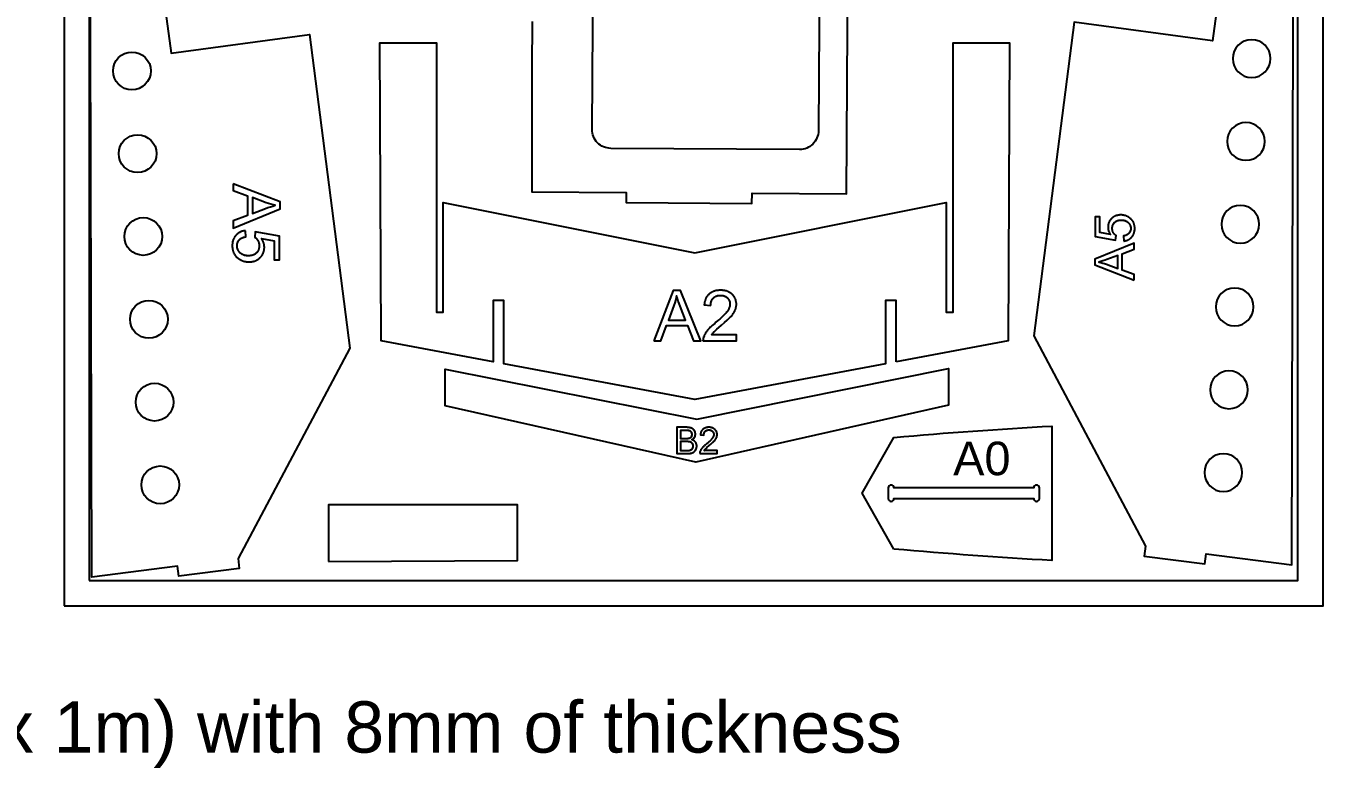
# Model space of a CAD drawing. Extents: x 0 to 2061, y -129 to 1258.
# Drawn here: x 1030 to 2061, y -129 to 461 of the extents above; entities that cross this region are included whole.
import ezdxf

# ---------------------------------------------------------------- set-up
doc = ezdxf.new("R2010")
doc.units = 0
for name, color, linetype in [('DH_200_CODES_PART_NUMBERS_', 1, 'CONTINUOUS'), ('DH_200_CUT_PVC_8MM', 7, 'CONTINUOUS'), ('PVC_SHEET__8MM', 6, 'CONTINUOUS'), ('TEXT', 5, 'CONTINUOUS')]:
    doc.layers.add(name, color=color, linetype=linetype)
doc.styles.add('DEFAULT', font='arial.ttf')
doc.styles.add('METERS_ARCHITECTURAL', font='arial.ttf')

msp = doc.modelspace()

# ---------------------------------------------------------------- linework, layer by layer
at = {"layer": 'DH_200_CODES_PART_NUMBERS_'}
for points in [[(1194.8, 335.2), (1194.8, 329.9), (1206.2, 325.8), (1206.2, 310.1), (1194.8, 305.8), (1194.8, 300.1), (1232.3, 315.4), (1232.3, 320.8)], [(1902.3, 289.8), (1902.6, 289.8), (1902.8, 289.9), (1903, 289.9), (1903.3, 289.9), (1903.5, 290), (1903.7, 290), (1904, 290.1), (1904.2, 290.1), (1904.4, 290.2), (1904.6, 290.3), (1904.8, 290.3), (1905.1, 290.4), (1905.3, 290.5), (1905.5, 290.6), (1905.7, 290.7), (1905.9, 290.8), (1906.1, 290.9), (1906.3, 291), (1906.4, 291.1), (1906.6, 291.2), (1906.8, 291.3), (1907, 291.4), (1907.2, 291.6), (1907.4, 291.7), (1907.5, 291.8), (1907.7, 292), (1907.9, 292.1), (1908, 292.2), (1908.2, 292.4), (1908.3, 292.6), (1908.5, 292.7), (1908.6, 292.9), (1908.8, 293.1), (1908.9, 293.2), (1909.1, 293.4), (1909.2, 293.6), (1909.3, 293.8), (1909.5, 293.9), (1909.6, 294.1), (1909.7, 294.3), (1909.8, 294.5), (1909.9, 294.7), (1910, 294.9), (1910.1, 295.1), (1910.2, 295.3), (1910.3, 295.5), (1910.4, 295.8), (1910.4, 296), (1910.5, 296.2), (1910.6, 296.4), (1910.6, 296.6), (1910.7, 296.9), (1910.7, 297.1), (1910.8, 297.3), (1910.8, 297.6), (1910.9, 297.8), (1910.9, 298), (1910.9, 298.3), (1911, 298.5), (1911, 298.8), (1911, 299.1), (1911, 299.3), (1911, 299.6), (1911, 299.8), (1911, 300.2), (1911, 300.5), (1911, 300.8), (1911, 301.1), (1910.9, 301.4), (1910.9, 301.7), (1910.8, 302), (1910.8, 302.3), (1910.7, 302.6), (1910.7, 302.9), (1910.6, 303.1), (1910.5, 303.4), (1910.4, 303.7), (1910.3, 304), (1910.2, 304.2), (1910.1, 304.5), (1910, 304.7), (1909.8, 305), (1909.7, 305.2), (1909.5, 305.5), (1909.4, 305.7), (1909.2, 305.9), (1909.1, 306.2), (1908.9, 306.4), (1908.7, 306.6), (1908.5, 306.8), (1908.3, 307), (1908.1, 307.3), (1907.9, 307.5), (1907.7, 307.7), (1907.5, 307.8), (1907.2, 308), (1907, 308.2), (1906.8, 308.3), (1906.6, 308.5), (1906.4, 308.6), (1906.2, 308.7), (1906, 308.9), (1905.8, 309), (1905.6, 309.1), (1905.4, 309.2), (1905.2, 309.3), (1905, 309.4), (1904.8, 309.5), (1904.5, 309.6), (1904.3, 309.7), (1904.1, 309.8), (1903.9, 309.9), (1903.6, 310), (1903.4, 310), (1903.2, 310.1), (1902.9, 310.2), (1902.7, 310.2), (1902.4, 310.3), (1902.2, 310.3), (1902, 310.4), (1901.7, 310.4), (1901.5, 310.4), (1901.2, 310.4), (1901, 310.5), (1900.7, 310.5), (1900.4, 310.5), (1900.2, 310.5), (1899.9, 310.5), (1899.6, 310.5), (1899.4, 310.5), (1899.1, 310.5), (1898.8, 310.5), (1898.6, 310.4), (1898.3, 310.4), (1898, 310.4), (1897.8, 310.3), (1897.5, 310.3), (1897.3, 310.2), (1897, 310.2), (1896.8, 310.1), (1896.6, 310), (1896.3, 310), (1896.1, 309.9), (1895.9, 309.8), (1895.6, 309.7), (1895.4, 309.6), (1895.2, 309.5), (1895, 309.4), (1894.8, 309.3), (1894.6, 309.2), (1894.3, 309.1), (1894.1, 308.9), (1893.9, 308.8), (1893.7, 308.6), (1893.6, 308.5), (1893.4, 308.4), (1893.2, 308.2), (1893, 308), (1892.8, 307.9), (1892.6, 307.7), (1892.5, 307.5), (1892.3, 307.3), (1892.1, 307.2), (1892, 307), (1891.8, 306.8), (1891.7, 306.6), (1891.5, 306.4), (1891.4, 306.2), (1891.3, 306), (1891.1, 305.8), (1891, 305.6), (1890.9, 305.4), (1890.8, 305.2), (1890.7, 305), (1890.6, 304.8), (1890.5, 304.6), (1890.4, 304.3), (1890.3, 304.1), (1890.3, 303.9), (1890.2, 303.7), (1890.1, 303.5), (1890.1, 303.2), (1890, 303), (1890, 302.8), (1889.9, 302.5), (1889.9, 302.3), (1889.9, 302), (1889.8, 301.8), (1889.8, 301.6), (1889.8, 301.3), (1889.8, 301), (1889.8, 300.8), (1889.8, 300.6), (1889.8, 300.4), (1889.8, 300.2), (1889.8, 300), (1889.8, 299.8), (1889.9, 299.6), (1889.9, 299.5), (1889.9, 299.3), (1889.9, 299.1), (1890, 298.9), (1890, 298.7), (1890.1, 298.5), (1890.1, 298.3), (1890.2, 298.1), (1890.2, 298), (1890.3, 297.8), (1890.3, 297.6), (1890.4, 297.4), (1890.5, 297.2), (1890.6, 297), (1890.6, 296.9), (1890.7, 296.7), (1890.8, 296.5), (1890.9, 296.3), (1891, 296.1), (1891.1, 296), (1891.3, 295.6), (1891.5, 295.2), (1891.8, 294.9), (1883.4, 296.6), (1883.4, 309), (1879.7, 309), (1879.7, 293.5), (1895.7, 290.5), (1896.2, 294.1), (1896, 294.2), (1895.9, 294.3), (1895.7, 294.4), (1895.6, 294.6), (1895.4, 294.7), (1895.3, 294.8), (1895.1, 295), (1895, 295.1), (1894.9, 295.2), (1894.7, 295.4), (1894.6, 295.6), (1894.5, 295.7), (1894.4, 295.9), (1894.2, 296.1), (1894.1, 296.2), (1894, 296.4), (1893.9, 296.6), (1893.8, 296.8), (1893.7, 297), (1893.7, 297.2), (1893.6, 297.4), (1893.5, 297.6), (1893.4, 297.8), (1893.4, 298), (1893.3, 298.2), (1893.3, 298.4), (1893.3, 298.7), (1893.2, 298.9), (1893.2, 299.1), (1893.2, 299.3), (1893.2, 299.5), (1893.2, 299.8), (1893.2, 300), (1893.2, 300.1), (1893.2, 300.3), (1893.2, 300.5), (1893.2, 300.7), (1893.2, 300.9), (1893.3, 301), (1893.3, 301.2), (1893.3, 301.4), (1893.4, 301.5), (1893.4, 301.7), (1893.4, 301.8), (1893.5, 302), (1893.5, 302.2), (1893.6, 302.3), (1893.7, 302.5), (1893.7, 302.6), (1893.8, 302.8), (1893.8, 302.9), (1893.9, 303.1), (1894, 303.2), (1894.1, 303.3), (1894.2, 303.5), (1894.2, 303.6), (1894.3, 303.7), (1894.4, 303.9), (1894.5, 304), (1894.6, 304.1), (1894.7, 304.2), (1894.8, 304.4), (1895, 304.5), (1895.1, 304.6), (1895.2, 304.7), (1895.3, 304.8), (1895.4, 304.9), (1895.6, 305), (1895.7, 305.1), (1895.8, 305.2), (1896, 305.3), (1896.1, 305.4), (1896.3, 305.5), (1896.4, 305.6), (1896.5, 305.6), (1896.7, 305.7), (1896.8, 305.8), (1897, 305.9), (1897.2, 305.9), (1897.3, 306), (1897.5, 306), (1897.6, 306.1), (1897.8, 306.1), (1898, 306.2), (1898.2, 306.2), (1898.3, 306.3), (1898.5, 306.3), (1898.7, 306.3), (1898.9, 306.4), (1899.1, 306.4), (1899.3, 306.4), (1899.5, 306.4), (1899.6, 306.4), (1899.8, 306.4), (1900, 306.4), (1900.3, 306.4), (1900.5, 306.4), (1900.7, 306.4), (1900.9, 306.4), (1901.1, 306.4), (1901.3, 306.4), (1901.5, 306.4), (1901.7, 306.3), (1901.9, 306.3), (1902.1, 306.3), (1902.3, 306.3), (1902.5, 306.2), (1902.6, 306.2), (1902.8, 306.1), (1903, 306.1), (1903.2, 306), (1903.4, 306), (1903.5, 305.9), (1903.7, 305.8), (1903.9, 305.8), (1904, 305.7), (1904.2, 305.6), (1904.3, 305.5), (1904.5, 305.4), (1904.7, 305.4), (1904.8, 305.3), (1905, 305.2), (1905.1, 305.1), (1905.2, 305), (1905.4, 304.9), (1905.5, 304.8), (1905.7, 304.6), (1905.8, 304.5), (1905.9, 304.4), (1906, 304.3), (1906.2, 304.2), (1906.3, 304), (1906.4, 303.9), (1906.5, 303.8), (1906.6, 303.6), (1906.7, 303.5), (1906.8, 303.4), (1906.9, 303.2), (1907, 303.1), (1907.1, 303), (1907.1, 302.8), (1907.2, 302.7), (1907.3, 302.5), (1907.4, 302.4), (1907.4, 302.2), (1907.5, 302.1), (1907.5, 301.9), (1907.6, 301.8), (1907.6, 301.6), (1907.7, 301.5), (1907.7, 301.3), (1907.7, 301.2), (1907.8, 301), (1907.8, 300.8), (1907.8, 300.7), (1907.8, 300.5), (1907.9, 300.3), (1907.9, 300.2), (1907.9, 300), (1907.9, 299.8), (1907.9, 299.7), (1907.9, 299.6), (1907.9, 299.4), (1907.9, 299.3), (1907.8, 299.1), (1907.8, 299), (1907.8, 298.9), (1907.8, 298.7), (1907.8, 298.6), (1907.7, 298.5), (1907.7, 298.3), (1907.7, 298.2), (1907.6, 298.1), (1907.6, 298), (1907.5, 297.8), (1907.5, 297.7), (1907.5, 297.6), (1907.4, 297.5), (1907.4, 297.3), (1907.3, 297.2), (1907.2, 297.1), (1907.2, 297), (1907.1, 296.9), (1907, 296.8), (1907, 296.7), (1906.9, 296.5), (1906.8, 296.4), (1906.7, 296.3), (1906.7, 296.2), (1906.6, 296.1), (1906.5, 296), (1906.4, 295.9), (1906.3, 295.8), (1906.2, 295.7), (1906.1, 295.6), (1906, 295.5), (1905.9, 295.4), (1905.8, 295.3), (1905.7, 295.3), (1905.6, 295.2), (1905.4, 295.1), (1905.3, 295), (1905.2, 294.9), (1905.1, 294.9), (1905, 294.8), (1904.8, 294.7), (1904.7, 294.6), (1904.5, 294.6), (1904.4, 294.5), (1904.3, 294.4), (1904.1, 294.4), (1904, 294.3), (1903.8, 294.3), (1903.7, 294.2), (1903.5, 294.2), (1903.4, 294.1), (1903.2, 294.1), (1903, 294), (1902.7, 294), (1902.3, 293.9), (1902, 293.8)], [(1204.6, 298), (1204.4, 298), (1204.1, 297.9), (1203.8, 297.9), (1203.5, 297.9), (1203.2, 297.8), (1202.9, 297.7), (1202.7, 297.7), (1202.4, 297.6), (1202.1, 297.5), (1201.9, 297.5), (1201.6, 297.4), (1201.4, 297.3), (1201.1, 297.2), (1200.9, 297.1), (1200.6, 297), (1200.4, 296.9), (1200.2, 296.7), (1199.9, 296.6), (1199.7, 296.5), (1199.5, 296.4), (1199.2, 296.2), (1199, 296.1), (1198.8, 295.9), (1198.6, 295.8), (1198.4, 295.6), (1198.2, 295.4), (1198, 295.3), (1197.8, 295.1), (1197.6, 294.9), (1197.4, 294.7), (1197.2, 294.5), (1197.1, 294.3), (1196.9, 294.1), (1196.7, 293.9), (1196.5, 293.7), (1196.4, 293.5), (1196.2, 293.3), (1196.1, 293), (1195.9, 292.8), (1195.8, 292.6), (1195.7, 292.4), (1195.6, 292.1), (1195.4, 291.9), (1195.3, 291.6), (1195.2, 291.4), (1195.1, 291.1), (1195, 290.9), (1194.9, 290.6), (1194.8, 290.4), (1194.7, 290.1), (1194.7, 289.8), (1194.6, 289.5), (1194.5, 289.3), (1194.5, 289), (1194.4, 288.7), (1194.4, 288.4), (1194.3, 288.1), (1194.3, 287.8), (1194.3, 287.5), (1194.2, 287.2), (1194.2, 286.9), (1194.2, 286.6), (1194.2, 286.3), (1194.2, 286), (1194.2, 285.6), (1194.2, 285.2), (1194.2, 284.8), (1194.3, 284.5), (1194.3, 284.1), (1194.4, 283.7), (1194.4, 283.4), (1194.5, 283), (1194.6, 282.7), (1194.6, 282.3), (1194.7, 282), (1194.8, 281.7), (1195, 281.3), (1195.1, 281), (1195.2, 280.7), (1195.3, 280.4), (1195.5, 280.1), (1195.6, 279.8), (1195.8, 279.5), (1196, 279.2), (1196.2, 278.9), (1196.3, 278.7), (1196.5, 278.4), (1196.8, 278.1), (1197, 277.8), (1197.2, 277.6), (1197.4, 277.3), (1197.7, 277.1), (1197.9, 276.8), (1198.2, 276.6), (1198.5, 276.4), (1198.7, 276.1), (1199, 276), (1199.2, 275.8), (1199.5, 275.6), (1199.7, 275.4), (1199.9, 275.3), (1200.2, 275.1), (1200.4, 275), (1200.7, 274.8), (1200.9, 274.7), (1201.2, 274.6), (1201.5, 274.5), (1201.7, 274.3), (1202, 274.2), (1202.3, 274.1), (1202.5, 274), (1202.8, 273.9), (1203.1, 273.8), (1203.4, 273.7), (1203.6, 273.7), (1203.9, 273.6), (1204.2, 273.5), (1204.5, 273.5), (1204.8, 273.4), (1205.1, 273.4), (1205.4, 273.3), (1205.7, 273.3), (1206, 273.3), (1206.3, 273.2), (1206.6, 273.2), (1206.9, 273.2), (1207.2, 273.2), (1207.5, 273.2), (1207.9, 273.2), (1208.2, 273.2), (1208.5, 273.2), (1208.8, 273.2), (1209.2, 273.3), (1209.5, 273.3), (1209.8, 273.3), (1210.1, 273.4), (1210.4, 273.4), (1210.7, 273.5), (1211, 273.6), (1211.3, 273.7), (1211.6, 273.7), (1211.8, 273.8), (1212.1, 273.9), (1212.4, 274), (1212.7, 274.1), (1212.9, 274.2), (1213.2, 274.4), (1213.4, 274.5), (1213.7, 274.6), (1214, 274.8), (1214.2, 274.9), (1214.5, 275.1), (1214.7, 275.2), (1214.9, 275.4), (1215.2, 275.6), (1215.4, 275.8), (1215.6, 275.9), (1215.8, 276.1), (1216.1, 276.3), (1216.3, 276.6), (1216.5, 276.8), (1216.7, 277), (1216.9, 277.2), (1217.1, 277.4), (1217.2, 277.6), (1217.4, 277.9), (1217.6, 278.1), (1217.8, 278.3), (1217.9, 278.6), (1218.1, 278.8), (1218.2, 279.1), (1218.3, 279.3), (1218.5, 279.5), (1218.6, 279.8), (1218.7, 280), (1218.8, 280.3), (1218.9, 280.6), (1219, 280.8), (1219.1, 281.1), (1219.2, 281.4), (1219.3, 281.6), (1219.3, 281.9), (1219.4, 282.2), (1219.5, 282.5), (1219.5, 282.8), (1219.5, 283), (1219.6, 283.3), (1219.6, 283.6), (1219.6, 283.9), (1219.7, 284.2), (1219.7, 284.5), (1219.7, 284.8), (1219.7, 285.1), (1219.7, 285.3), (1219.6, 285.5), (1219.6, 285.7), (1219.6, 286), (1219.6, 286.2), (1219.6, 286.4), (1219.5, 286.7), (1219.5, 286.9), (1219.4, 287.1), (1219.4, 287.3), (1219.3, 287.6), (1219.3, 287.8), (1219.2, 288), (1219.2, 288.2), (1219.1, 288.4), (1219, 288.7), (1218.9, 288.9), (1218.8, 289.1), (1218.8, 289.3), (1218.7, 289.5), (1218.6, 289.8), (1218.5, 290), (1218.3, 290.2), (1218.2, 290.4), (1218.1, 290.6), (1217.9, 291.1), (1217.6, 291.5), (1217.3, 291.9), (1227.4, 289.9), (1227.4, 274.9), (1231.8, 274.9), (1231.8, 293.6), (1212.5, 297.2), (1212, 292.9), (1212.2, 292.7), (1212.4, 292.6), (1212.6, 292.5), (1212.7, 292.3), (1212.9, 292.2), (1213.1, 292), (1213.3, 291.8), (1213.4, 291.7), (1213.6, 291.5), (1213.8, 291.3), (1213.9, 291.1), (1214.1, 290.9), (1214.2, 290.7), (1214.3, 290.5), (1214.5, 290.3), (1214.6, 290.1), (1214.7, 289.8), (1214.8, 289.6), (1214.9, 289.4), (1215, 289.1), (1215.1, 288.9), (1215.2, 288.7), (1215.3, 288.4), (1215.4, 288.2), (1215.4, 287.9), (1215.5, 287.7), (1215.5, 287.4), (1215.5, 287.1), (1215.6, 286.9), (1215.6, 286.6), (1215.6, 286.3), (1215.6, 286.1), (1215.6, 285.8), (1215.6, 285.6), (1215.6, 285.4), (1215.6, 285.2), (1215.6, 285), (1215.5, 284.8), (1215.5, 284.6), (1215.5, 284.4), (1215.4, 284.2), (1215.4, 284), (1215.3, 283.8), (1215.3, 283.6), (1215.2, 283.4), (1215.2, 283.2), (1215.1, 283), (1215, 282.8), (1215, 282.6), (1214.9, 282.5), (1214.8, 282.3), (1214.7, 282.1), (1214.6, 281.9), (1214.5, 281.8), (1214.4, 281.6), (1214.3, 281.5), (1214.2, 281.3), (1214.1, 281.1), (1214, 281), (1213.9, 280.8), (1213.7, 280.7), (1213.6, 280.6), (1213.5, 280.4), (1213.3, 280.3), (1213.2, 280.1), (1213, 280), (1212.9, 279.9), (1212.7, 279.8), (1212.6, 279.6), (1212.4, 279.5), (1212.3, 279.4), (1212.1, 279.3), (1211.9, 279.2), (1211.8, 279.1), (1211.6, 279), (1211.4, 278.9), (1211.2, 278.8), (1211, 278.8), (1210.8, 278.7), (1210.6, 278.6), (1210.4, 278.5), (1210.3, 278.5), (1210, 278.4), (1209.8, 278.4), (1209.6, 278.3), (1209.4, 278.3), (1209.2, 278.2), (1209, 278.2), (1208.8, 278.2), (1208.5, 278.1), (1208.3, 278.1), (1208.1, 278.1), (1207.8, 278.1), (1207.6, 278.1), (1207.4, 278.1), (1207.1, 278.1), (1206.9, 278.1), (1206.6, 278.1), (1206.4, 278.1), (1206.1, 278.1), (1205.9, 278.1), (1205.6, 278.1), (1205.4, 278.2), (1205.2, 278.2), (1204.9, 278.2), (1204.7, 278.3), (1204.5, 278.3), (1204.3, 278.4), (1204, 278.4), (1203.8, 278.5), (1203.6, 278.6), (1203.4, 278.6), (1203.2, 278.7), (1203, 278.8), (1202.8, 278.9), (1202.6, 279), (1202.4, 279), (1202.2, 279.1), (1202, 279.2), (1201.8, 279.4), (1201.7, 279.5), (1201.5, 279.6), (1201.3, 279.7), (1201.1, 279.8), (1201, 279.9), (1200.8, 280.1), (1200.6, 280.2), (1200.5, 280.4), (1200.3, 280.5), (1200.2, 280.6), (1200, 280.8), (1199.9, 280.9), (1199.8, 281.1), (1199.6, 281.3), (1199.5, 281.4), (1199.4, 281.6), (1199.3, 281.7), (1199.2, 281.9), (1199.1, 282.1), (1199, 282.2), (1198.9, 282.4), (1198.8, 282.6), (1198.7, 282.7), (1198.6, 282.9), (1198.5, 283.1), (1198.5, 283.3), (1198.4, 283.4), (1198.3, 283.6), (1198.3, 283.8), (1198.2, 284), (1198.2, 284.2), (1198.1, 284.4), (1198.1, 284.6), (1198.1, 284.8), (1198, 285), (1198, 285.2), (1198, 285.4), (1198, 285.6), (1198, 285.8), (1198, 286), (1198, 286.1), (1198, 286.3), (1198, 286.5), (1198, 286.7), (1198, 286.8), (1198, 287), (1198.1, 287.1), (1198.1, 287.3), (1198.1, 287.5), (1198.2, 287.6), (1198.2, 287.8), (1198.2, 287.9), (1198.3, 288.1), (1198.3, 288.2), (1198.4, 288.4), (1198.4, 288.5), (1198.5, 288.7), (1198.5, 288.8), (1198.6, 289), (1198.7, 289.1), (1198.7, 289.3), (1198.8, 289.4), (1198.9, 289.5), (1199, 289.7), (1199.1, 289.8), (1199.2, 289.9), (1199.2, 290.1), (1199.3, 290.2), (1199.4, 290.3), (1199.5, 290.4), (1199.6, 290.6), (1199.8, 290.7), (1199.9, 290.8), (1200, 290.9), (1200.1, 291), (1200.2, 291.2), (1200.4, 291.3), (1200.5, 291.4), (1200.6, 291.5), (1200.8, 291.6), (1200.9, 291.7), (1201, 291.8), (1201.2, 291.9), (1201.3, 292), (1201.5, 292), (1201.6, 292.1), (1201.8, 292.2), (1202, 292.3), (1202.1, 292.4), (1202.3, 292.4), (1202.5, 292.5), (1202.7, 292.6), (1202.8, 292.6), (1203, 292.7), (1203.2, 292.8), (1203.4, 292.8), (1203.6, 292.9), (1203.8, 292.9), (1204.2, 293), (1204.6, 293.1), (1205.1, 293.2)], [(1910.5, 258.8), (1910.5, 263.2), (1901, 266.7), (1901, 279.7), (1910.5, 283.4), (1910.5, 288.1), (1879.3, 275.3), (1879.3, 270.8)], [(1529, 210.4), (1534.6, 210.4), (1539, 222.6), (1555.8, 222.6), (1560.5, 210.4), (1566.5, 210.4), (1550.1, 250.5), (1544.4, 250.5)], [(1568.1, 210.4), (1594.7, 210.4), (1594.7, 215.2), (1575, 215.2), (1575.2, 215.5), (1575.4, 215.8), (1575.7, 216.2), (1575.9, 216.5), (1576.2, 216.8), (1576.5, 217.2), (1576.8, 217.5), (1577.1, 217.8), (1577.2, 218), (1577.4, 218.2), (1577.9, 218.6), (1579.1, 219.8), (1580.7, 221.2), (1582.8, 222.9), (1585.2, 225), (1587.3, 226.9), (1588.2, 227.7), (1589, 228.5), (1589.7, 229.3), (1590.4, 229.9), (1590.9, 230.6), (1591.4, 231.2), (1591.7, 231.5), (1591.9, 231.8), (1592.1, 232.1), (1592.3, 232.4), (1592.5, 232.7), (1592.7, 233.1), (1592.9, 233.4), (1593, 233.7), (1593.2, 234), (1593.4, 234.2), (1593.5, 234.5), (1593.6, 234.8), (1593.7, 235.1), (1593.9, 235.4), (1594, 235.7), (1594.1, 236), (1594.1, 236.3), (1594.2, 236.6), (1594.3, 236.9), (1594.4, 237.2), (1594.4, 237.5), (1594.5, 237.8), (1594.5, 238.1), (1594.5, 238.4), (1594.6, 238.7), (1594.6, 239), (1594.6, 239.3), (1594.6, 239.6), (1594.6, 239.9), (1594.6, 240.2), (1594.6, 240.4), (1594.6, 240.7), (1594.5, 241), (1594.5, 241.3), (1594.4, 241.6), (1594.4, 241.8), (1594.3, 242.1), (1594.3, 242.4), (1594.2, 242.6), (1594.1, 242.9), (1594.1, 243.2), (1594, 243.4), (1593.9, 243.7), (1593.8, 243.9), (1593.7, 244.2), (1593.5, 244.4), (1593.4, 244.6), (1593.3, 244.9), (1593.2, 245.1), (1593, 245.3), (1592.9, 245.6), (1592.7, 245.8), (1592.6, 246), (1592.4, 246.2), (1592.2, 246.5), (1592, 246.7), (1591.8, 246.9), (1591.7, 247.1), (1591.4, 247.3), (1591.2, 247.5), (1591, 247.7), (1590.8, 247.9), (1590.6, 248.1), (1590.4, 248.3), (1590.1, 248.4), (1589.9, 248.6), (1589.7, 248.7), (1589.4, 248.9), (1589.2, 249), (1588.9, 249.2), (1588.6, 249.3), (1588.4, 249.5), (1588.1, 249.6), (1587.8, 249.7), (1587.6, 249.8), (1587.3, 249.9), (1587, 250), (1586.7, 250.1), (1586.4, 250.2), (1586.1, 250.3), (1585.8, 250.3), (1585.5, 250.4), (1585.2, 250.4), (1584.8, 250.5), (1584.5, 250.5), (1584.2, 250.6), (1583.8, 250.6), (1583.5, 250.7), (1583.2, 250.7), (1582.8, 250.7), (1582.5, 250.7), (1582.1, 250.7), (1581.4, 250.7), (1581.1, 250.7), (1580.7, 250.7), (1580.4, 250.6), (1580, 250.6), (1579.7, 250.6), (1579.4, 250.5), (1579.1, 250.5), (1578.8, 250.4), (1578.4, 250.4), (1578.1, 250.3), (1577.8, 250.2), (1577.5, 250.1), (1577.3, 250), (1577, 250), (1576.7, 249.9), (1576.4, 249.8), (1576.1, 249.7), (1575.9, 249.5), (1575.6, 249.4), (1575.3, 249.3), (1575.1, 249.2), (1574.8, 249), (1574.6, 248.9), (1574.3, 248.7), (1574.1, 248.6), (1573.9, 248.4), (1573.6, 248.3), (1573.4, 248.1), (1573.2, 247.9), (1573, 247.7), (1572.8, 247.5), (1572.6, 247.4), (1572.4, 247.2), (1572.2, 246.9), (1572, 246.7), (1571.8, 246.5), (1571.6, 246.3), (1571.5, 246.1), (1571.3, 245.8), (1571.2, 245.6), (1571, 245.4), (1570.9, 245.1), (1570.7, 244.9), (1570.6, 244.6), (1570.4, 244.4), (1570.3, 244.1), (1570.2, 243.8), (1570.1, 243.5), (1570, 243.3), (1569.9, 243), (1569.8, 242.7), (1569.7, 242.4), (1569.6, 242.1), (1569.5, 241.8), (1569.4, 241.4), (1569.4, 241.1), (1569.3, 240.8), (1569.3, 240.5), (1569.2, 240.1), (1569.2, 239.8), (1569.1, 239.5), (1569.1, 239.1), (1574.1, 238.6), (1574.1, 238.8), (1574.2, 239), (1574.2, 239.3), (1574.2, 239.5), (1574.2, 239.7), (1574.2, 239.9), (1574.3, 240.2), (1574.3, 240.4), (1574.3, 240.6), (1574.4, 240.8), (1574.4, 241), (1574.5, 241.2), (1574.5, 241.4), (1574.6, 241.6), (1574.6, 241.8), (1574.7, 241.9), (1574.8, 242.1), (1574.8, 242.3), (1574.9, 242.5), (1575, 242.7), (1575.1, 242.8), (1575.2, 243), (1575.3, 243.2), (1575.4, 243.3), (1575.5, 243.5), (1575.6, 243.6), (1575.7, 243.8), (1575.8, 243.9), (1575.9, 244.1), (1576, 244.2), (1576.2, 244.4), (1576.3, 244.5), (1576.4, 244.6), (1576.6, 244.7), (1576.7, 244.9), (1576.9, 245), (1577, 245.1), (1577.2, 245.2), (1577.3, 245.3), (1577.5, 245.4), (1577.6, 245.5), (1577.8, 245.6), (1577.9, 245.7), (1578.1, 245.8), (1578.3, 245.9), (1578.4, 245.9), (1578.6, 246), (1578.8, 246.1), (1579, 246.2), (1579.2, 246.2), (1579.3, 246.3), (1579.5, 246.3), (1579.7, 246.4), (1579.9, 246.4), (1580.1, 246.5), (1580.3, 246.5), (1580.5, 246.5), (1580.7, 246.5), (1580.9, 246.6), (1581.1, 246.6), (1581.3, 246.6), (1581.6, 246.6), (1581.8, 246.6), (1582, 246.6), (1582.2, 246.6), (1582.4, 246.6), (1582.6, 246.6), (1582.8, 246.6), (1583, 246.6), (1583.2, 246.6), (1583.4, 246.5), (1583.6, 246.5), (1583.8, 246.5), (1584, 246.4), (1584.2, 246.4), (1584.3, 246.3), (1584.5, 246.3), (1584.7, 246.2), (1584.9, 246.2), (1585, 246.1), (1585.2, 246.1), (1585.4, 246), (1585.5, 245.9), (1585.7, 245.8), (1585.9, 245.8), (1586, 245.7), (1586.2, 245.6), (1586.3, 245.5), (1586.5, 245.4), (1586.6, 245.3), (1586.8, 245.2), (1586.9, 245.1), (1587, 245), (1587.2, 244.9), (1587.3, 244.7), (1587.5, 244.6), (1587.6, 244.5), (1587.7, 244.4), (1587.8, 244.2), (1587.9, 244.1), (1588.1, 244), (1588.2, 243.8), (1588.3, 243.7), (1588.4, 243.6), (1588.5, 243.4), (1588.6, 243.3), (1588.6, 243.1), (1588.7, 243), (1588.8, 242.8), (1588.9, 242.7), (1589, 242.5), (1589, 242.4), (1589.1, 242.2), (1589.1, 242.1), (1589.2, 241.9), (1589.3, 241.7), (1589.3, 241.6), (1589.3, 241.4), (1589.4, 241.2), (1589.4, 241.1), (1589.4, 240.9), (1589.5, 240.7), (1589.5, 240.6), (1589.5, 240.4), (1589.5, 240.2), (1589.5, 240), (1589.5, 239.9), (1589.5, 239.7), (1589.5, 239.5), (1589.5, 239.3), (1589.5, 239.1), (1589.5, 239), (1589.5, 238.8), (1589.5, 238.6), (1589.4, 238.4), (1589.4, 238.3), (1589.4, 238.1), (1589.3, 237.9), (1589.3, 237.7), (1589.2, 237.5), (1589.2, 237.4), (1589.1, 237.2), (1589, 237), (1589, 236.8), (1588.9, 236.6), (1588.8, 236.4), (1588.7, 236.2), (1588.6, 236.1), (1588.6, 235.9), (1588.5, 235.7), (1588.3, 235.3), (1588, 234.9), (1587.8, 234.5), (1587.5, 234.1), (1587.2, 233.8), (1586.9, 233.3), (1586.6, 232.9), (1586.2, 232.5), (1585.8, 232), (1585.4, 231.6), (1584.9, 231.1), (1583.9, 230.1), (1582.7, 229), (1581.4, 227.8), (1580, 226.6), (1578.4, 225.3), (1577.4, 224.4), (1576.4, 223.6), (1575.5, 222.8), (1574.7, 222), (1573.9, 221.3), (1573.2, 220.5), (1572.6, 219.8), (1572, 219.2), (1571.7, 218.9), (1571.4, 218.5), (1571.2, 218.2), (1570.9, 217.9), (1570.7, 217.5), (1570.5, 217.2), (1570.2, 216.9), (1570, 216.5), (1569.8, 216.2), (1569.7, 215.9), (1569.5, 215.5), (1569.3, 215.2), (1569.1, 214.9), (1569, 214.5), (1568.9, 214.2), (1568.7, 213.8), (1568.6, 213.6), (1568.6, 213.4), (1568.5, 213.2), (1568.5, 213), (1568.4, 212.8), (1568.3, 212.6), (1568.3, 212.4), (1568.3, 212.2), (1568.2, 212), (1568.2, 211.7), (1568.2, 211.5), (1568.2, 211.3), (1568.2, 211.1), (1568.1, 210.9), (1568.1, 210.6)], [(1555.2, 141.8), (1547.4, 141.8), (1547.3, 120.9), (1555.3, 120.9), (1555.8, 120.9), (1556.2, 120.9), (1556.7, 120.9), (1557.1, 121), (1557.5, 121), (1557.9, 121.1), (1558.1, 121.1), (1558.3, 121.2), (1558.5, 121.2), (1558.7, 121.2), (1558.8, 121.3), (1559, 121.3), (1559.2, 121.4), (1559.3, 121.4), (1559.5, 121.5), (1559.6, 121.5), (1559.8, 121.6), (1559.9, 121.7), (1560.1, 121.7), (1560.2, 121.8), (1560.3, 121.9), (1560.5, 121.9), (1560.6, 122), (1560.7, 122.1), (1560.8, 122.2), (1560.9, 122.3), (1561.1, 122.4), (1561.2, 122.4), (1561.3, 122.5), (1561.4, 122.6), (1561.5, 122.8), (1561.6, 122.9), (1561.7, 123), (1561.8, 123.1), (1561.9, 123.2), (1562, 123.3), (1562.1, 123.5), (1562.1, 123.6), (1562.2, 123.8), (1562.3, 123.9), (1562.4, 124.1), (1562.5, 124.2), (1562.5, 124.4), (1562.6, 124.5), (1562.7, 124.7), (1562.7, 124.9), (1562.8, 125), (1562.9, 125.2), (1562.9, 125.3), (1562.9, 125.5), (1563, 125.7), (1563, 125.9), (1563, 126), (1563.1, 126.2), (1563.1, 126.4), (1563.1, 126.6), (1563.1, 126.7), (1563.1, 126.9), (1563.1, 127), (1563.1, 127.2), (1563.1, 127.3), (1563.1, 127.4), (1563.1, 127.5), (1563.1, 127.6), (1563, 127.7), (1563, 127.8), (1563, 127.9), (1563, 128), (1563, 128.1), (1563, 128.2), (1562.9, 128.3), (1562.9, 128.4), (1562.9, 128.5), (1562.8, 128.6), (1562.8, 128.7), (1562.8, 128.8), (1562.7, 128.9), (1562.7, 129), (1562.7, 129.1), (1562.6, 129.2), (1562.6, 129.3), (1562.5, 129.4), (1562.5, 129.5), (1562.4, 129.6), (1562.4, 129.7), (1562.3, 129.7), (1562.3, 129.8), (1562.2, 129.9), (1562.1, 130), (1562.1, 130.1), (1562, 130.2), (1562, 130.3), (1561.9, 130.3), (1561.8, 130.4), (1561.7, 130.5), (1561.7, 130.6), (1561.6, 130.6), (1561.5, 130.7), (1561.4, 130.8), (1561.4, 130.9), (1561.3, 130.9), (1561.2, 131), (1561.1, 131.1), (1561, 131.1), (1560.9, 131.2), (1560.8, 131.2), (1560.8, 131.3), (1560.7, 131.4), (1560.6, 131.4), (1560.5, 131.5), (1560.4, 131.5), (1560.3, 131.6), (1560.2, 131.6), (1560.1, 131.7), (1560, 131.7), (1559.9, 131.8), (1559.6, 131.8), (1559.4, 131.9), (1559.2, 132), (1559.4, 132.1), (1559.5, 132.2), (1559.7, 132.3), (1559.9, 132.4), (1560, 132.5), (1560.2, 132.6), (1560.3, 132.7), (1560.4, 132.8), (1560.5, 132.8), (1560.5, 132.9), (1560.6, 132.9), (1560.7, 133), (1560.7, 133.1), (1560.8, 133.1), (1560.8, 133.2), (1560.9, 133.3), (1561, 133.3), (1561, 133.4), (1561.1, 133.5), (1561.1, 133.5), (1561.2, 133.6), (1561.2, 133.7), (1561.3, 133.7), (1561.3, 133.8), (1561.4, 133.9), (1561.5, 134), (1561.5, 134.2), (1561.6, 134.3), (1561.7, 134.5), (1561.8, 134.6), (1561.8, 134.8), (1561.8, 134.9), (1561.9, 135), (1561.9, 135), (1561.9, 135.1), (1561.9, 135.2), (1562, 135.3), (1562, 135.3), (1562, 135.4), (1562, 135.5), (1562, 135.6), (1562, 135.7), (1562.1, 135.7), (1562.1, 135.8), (1562.1, 135.9), (1562.1, 136), (1562.1, 136.1), (1562.1, 136.2), (1562.1, 136.4), (1562.1, 136.5), (1562.1, 136.6), (1562.1, 136.7), (1562.1, 136.8), (1562.1, 136.9), (1562.1, 136.9), (1562.1, 137), (1562, 137.1), (1562, 137.2), (1562, 137.3), (1562, 137.4), (1562, 137.5), (1562, 137.6), (1561.9, 137.6), (1561.9, 137.7), (1561.9, 137.8), (1561.9, 137.9), (1561.8, 138), (1561.8, 138.1), (1561.8, 138.2), (1561.7, 138.3), (1561.6, 138.5), (1561.6, 138.7), (1561.5, 138.8), (1561.4, 139), (1561.3, 139.2), (1561.2, 139.2), (1561.2, 139.3), (1561.1, 139.4), (1561.1, 139.5), (1561, 139.6), (1561, 139.6), (1560.9, 139.7), (1560.8, 139.8), (1560.8, 139.8), (1560.7, 139.9), (1560.7, 140), (1560.6, 140.1), (1560.5, 140.1), (1560.5, 140.2), (1560.4, 140.2), (1560.3, 140.3), (1560.2, 140.4), (1560.2, 140.4), (1560.1, 140.5), (1560, 140.5), (1559.9, 140.6), (1559.9, 140.6), (1559.8, 140.7), (1559.7, 140.8), (1559.6, 140.8), (1559.5, 140.9), (1559.5, 140.9), (1559.4, 140.9), (1559.3, 141), (1559.2, 141), (1559.1, 141.1), (1559, 141.1), (1558.9, 141.2), (1558.8, 141.2), (1558.7, 141.2), (1558.7, 141.3), (1558.5, 141.3), (1558.2, 141.4), (1558, 141.4), (1557.8, 141.5), (1557.6, 141.5), (1557.3, 141.6), (1557.1, 141.6), (1556.9, 141.7), (1556.6, 141.7), (1556.3, 141.7), (1556.1, 141.7), (1555.8, 141.7)], [(1554.6, 133), (1555.1, 133), (1555.5, 133), (1555.9, 133), (1556.2, 133), (1556.4, 133.1), (1556.5, 133.1), (1556.7, 133.1), (1556.8, 133.1), (1556.9, 133.1), (1557, 133.2), (1557.2, 133.2), (1557.2, 133.2), (1557.3, 133.2), (1557.4, 133.3), (1557.5, 133.3), (1557.6, 133.4), (1557.7, 133.4), (1557.8, 133.4), (1557.8, 133.4), (1557.9, 133.5), (1557.9, 133.5), (1558, 133.5), (1558, 133.5), (1558.1, 133.6), (1558.1, 133.6), (1558.2, 133.6), (1558.2, 133.7), (1558.3, 133.7), (1558.3, 133.7), (1558.4, 133.8), (1558.4, 133.8), (1558.5, 133.9), (1558.5, 133.9), (1558.5, 133.9), (1558.6, 134), (1558.6, 134), (1558.7, 134), (1558.7, 134.1), (1558.7, 134.1), (1558.8, 134.2), (1558.8, 134.2), (1558.8, 134.3), (1558.9, 134.3), (1558.9, 134.4), (1558.9, 134.4), (1559, 134.5), (1559, 134.5), (1559, 134.5), (1559.1, 134.6), (1559.1, 134.6), (1559.1, 134.7), (1559.1, 134.8), (1559.2, 134.8), (1559.2, 134.9), (1559.2, 134.9), (1559.2, 135), (1559.2, 135), (1559.2, 135.1), (1559.3, 135.1), (1559.3, 135.2), (1559.3, 135.3), (1559.3, 135.3), (1559.3, 135.4), (1559.3, 135.4), (1559.3, 135.5), (1559.3, 135.6), (1559.4, 135.6), (1559.4, 135.7), (1559.4, 135.8), (1559.4, 135.9), (1559.4, 136.1), (1559.4, 136.2), (1559.4, 136.3), (1559.4, 136.5), (1559.4, 136.6), (1559.3, 136.7), (1559.3, 136.8), (1559.3, 136.9), (1559.3, 136.9), (1559.3, 137), (1559.3, 137.1), (1559.2, 137.1), (1559.2, 137.2), (1559.2, 137.2), (1559.2, 137.3), (1559.2, 137.3), (1559.1, 137.4), (1559.1, 137.4), (1559.1, 137.5), (1559.1, 137.6), (1559.1, 137.6), (1559, 137.7), (1559, 137.7), (1559, 137.8), (1558.9, 137.8), (1558.9, 137.9), (1558.9, 137.9), (1558.9, 138), (1558.8, 138), (1558.8, 138.1), (1558.8, 138.1), (1558.7, 138.1), (1558.7, 138.2), (1558.6, 138.2), (1558.6, 138.3), (1558.6, 138.3), (1558.5, 138.4), (1558.5, 138.4), (1558.5, 138.4), (1558.4, 138.5), (1558.4, 138.5), (1558.3, 138.5), (1558.3, 138.6), (1558.2, 138.6), (1558.2, 138.6), (1558.1, 138.7), (1558.1, 138.7), (1558.1, 138.7), (1558, 138.8), (1558, 138.8), (1557.9, 138.8), (1557.8, 138.8), (1557.8, 138.9), (1557.7, 138.9), (1557.7, 138.9), (1557.6, 138.9), (1557.6, 139), (1557.5, 139), (1557.5, 139), (1557.4, 139), (1557.3, 139), (1557.3, 139), (1557.2, 139.1), (1557.1, 139.1), (1556.9, 139.1), (1556.8, 139.2), (1556.6, 139.2), (1556.4, 139.2), (1556.2, 139.2), (1555.8, 139.2), (1555.3, 139.3), (1554.8, 139.3), (1554.3, 139.3), (1550.1, 139.3), (1550.1, 133)], [(1565.5, 120.9), (1579.3, 120.9), (1579.3, 123.3), (1569.1, 123.3), (1569.2, 123.5), (1569.3, 123.7), (1569.4, 123.9), (1569.6, 124), (1569.7, 124.2), (1569.8, 124.4), (1570, 124.6), (1570.2, 124.7), (1570.3, 124.8), (1570.4, 124.9), (1570.6, 125.1), (1571.2, 125.7), (1573.1, 127.3), (1574.4, 128.4), (1575.5, 129.4), (1576, 129.9), (1576.4, 130.3), (1576.8, 130.7), (1577.1, 131), (1577.4, 131.3), (1577.6, 131.7), (1577.8, 131.8), (1577.9, 132), (1578, 132.2), (1578.1, 132.3), (1578.2, 132.5), (1578.3, 132.6), (1578.4, 132.8), (1578.5, 132.9), (1578.6, 133.1), (1578.6, 133.2), (1578.7, 133.4), (1578.8, 133.6), (1578.8, 133.7), (1578.9, 133.9), (1579, 134), (1579, 134.2), (1579.1, 134.3), (1579.1, 134.5), (1579.1, 134.6), (1579.2, 134.8), (1579.2, 134.9), (1579.2, 135.1), (1579.2, 135.2), (1579.3, 135.4), (1579.3, 135.5), (1579.3, 135.7), (1579.3, 135.9), (1579.3, 136), (1579.3, 136.2), (1579.3, 136.3), (1579.3, 136.5), (1579.3, 136.6), (1579.3, 136.8), (1579.2, 136.9), (1579.2, 137.1), (1579.2, 137.2), (1579.2, 137.3), (1579.1, 137.5), (1579.1, 137.6), (1579.1, 137.7), (1579, 137.9), (1579, 138), (1578.9, 138.1), (1578.9, 138.3), (1578.8, 138.4), (1578.7, 138.5), (1578.7, 138.7), (1578.6, 138.8), (1578.5, 138.9), (1578.5, 139), (1578.4, 139.1), (1578.3, 139.3), (1578.2, 139.4), (1578.1, 139.5), (1578.1, 139.6), (1578, 139.7), (1577.9, 139.8), (1577.8, 139.9), (1577.7, 140), (1577.6, 140.1), (1577.4, 140.2), (1577.3, 140.3), (1577.2, 140.4), (1577.1, 140.5), (1577, 140.6), (1576.9, 140.7), (1576.7, 140.8), (1576.6, 140.9), (1576.5, 140.9), (1576.3, 141), (1576.2, 141.1), (1576.1, 141.2), (1575.9, 141.2), (1575.8, 141.3), (1575.6, 141.3), (1575.5, 141.4), (1575.3, 141.4), (1575.2, 141.5), (1575, 141.5), (1574.9, 141.6), (1574.7, 141.6), (1574.6, 141.6), (1574.4, 141.7), (1574.2, 141.7), (1574.1, 141.7), (1573.9, 141.8), (1573.7, 141.8), (1573.5, 141.8), (1573.4, 141.8), (1573.2, 141.8), (1573, 141.8), (1572.8, 141.8), (1572.4, 141.8), (1572.3, 141.8), (1572.1, 141.8), (1571.9, 141.8), (1571.7, 141.8), (1571.6, 141.7), (1571.4, 141.7), (1571.2, 141.7), (1571.1, 141.7), (1570.9, 141.6), (1570.7, 141.6), (1570.6, 141.6), (1570.4, 141.5), (1570.3, 141.5), (1570.1, 141.4), (1570, 141.4), (1569.8, 141.3), (1569.7, 141.3), (1569.6, 141.2), (1569.4, 141.2), (1569.3, 141.1), (1569.2, 141), (1569, 140.9), (1568.9, 140.9), (1568.8, 140.8), (1568.6, 140.7), (1568.5, 140.6), (1568.4, 140.6), (1568.3, 140.5), (1568.2, 140.4), (1568.1, 140.3), (1568, 140.2), (1567.9, 140.1), (1567.7, 140), (1567.6, 139.9), (1567.6, 139.8), (1567.5, 139.6), (1567.4, 139.5), (1567.3, 139.4), (1567.2, 139.3), (1567.1, 139.2), (1567, 139), (1567, 138.9), (1566.9, 138.8), (1566.8, 138.7), (1566.7, 138.5), (1566.7, 138.4), (1566.6, 138.2), (1566.6, 138.1), (1566.5, 138), (1566.4, 137.8), (1566.4, 137.6), (1566.3, 137.5), (1566.3, 137.3), (1566.3, 137.2), (1566.2, 137), (1566.2, 136.8), (1566.1, 136.7), (1566.1, 136.5), (1566.1, 136.3), (1566.1, 136.2), (1566, 136), (1566, 135.8), (1568.7, 135.5), (1568.7, 135.6), (1568.7, 135.8), (1568.7, 135.9), (1568.7, 136), (1568.7, 136.1), (1568.7, 136.2), (1568.7, 136.3), (1568.7, 136.4), (1568.8, 136.6), (1568.8, 136.7), (1568.8, 136.8), (1568.8, 136.9), (1568.9, 137), (1568.9, 137.1), (1568.9, 137.2), (1568.9, 137.3), (1569, 137.4), (1569, 137.5), (1569.1, 137.5), (1569.1, 137.6), (1569.1, 137.7), (1569.2, 137.8), (1569.2, 137.9), (1569.3, 138), (1569.4, 138.1), (1569.4, 138.1), (1569.5, 138.2), (1569.5, 138.3), (1569.6, 138.4), (1569.6, 138.4), (1569.7, 138.5), (1569.8, 138.6), (1569.9, 138.7), (1569.9, 138.7), (1570, 138.8), (1570.1, 138.8), (1570.1, 138.9), (1570.2, 139), (1570.3, 139), (1570.4, 139.1), (1570.5, 139.1), (1570.6, 139.2), (1570.6, 139.2), (1570.7, 139.3), (1570.8, 139.3), (1570.9, 139.3), (1571, 139.4), (1571.1, 139.4), (1571.2, 139.5), (1571.3, 139.5), (1571.4, 139.5), (1571.5, 139.5), (1571.6, 139.6), (1571.7, 139.6), (1571.8, 139.6), (1571.9, 139.6), (1572, 139.6), (1572.1, 139.7), (1572.2, 139.7), (1572.3, 139.7), (1572.4, 139.7), (1572.5, 139.7), (1572.6, 139.7), (1572.7, 139.7), (1572.9, 139.7), (1573, 139.7), (1573.1, 139.7), (1573.2, 139.7), (1573.3, 139.7), (1573.4, 139.7), (1573.5, 139.6), (1573.6, 139.6), (1573.7, 139.6), (1573.8, 139.6), (1573.9, 139.6), (1574, 139.5), (1574.1, 139.5), (1574.1, 139.5), (1574.2, 139.5), (1574.3, 139.4), (1574.4, 139.4), (1574.5, 139.4), (1574.6, 139.3), (1574.7, 139.3), (1574.8, 139.2), (1574.8, 139.2), (1574.9, 139.1), (1575, 139.1), (1575.1, 139), (1575.2, 139), (1575.2, 138.9), (1575.3, 138.9), (1575.4, 138.8), (1575.4, 138.8), (1575.5, 138.7), (1575.6, 138.6), (1575.6, 138.6), (1575.7, 138.5), (1575.8, 138.4), (1575.8, 138.4), (1575.9, 138.3), (1576, 138.2), (1576, 138.2), (1576.1, 138.1), (1576.1, 138), (1576.2, 137.9), (1576.2, 137.9), (1576.2, 137.8), (1576.3, 137.7), (1576.3, 137.6), (1576.4, 137.6), (1576.4, 137.5), (1576.4, 137.4), (1576.5, 137.3), (1576.5, 137.2), (1576.5, 137.1), (1576.5, 137.1), (1576.6, 137), (1576.6, 136.9), (1576.6, 136.8), (1576.6, 136.7), (1576.6, 136.6), (1576.6, 136.5), (1576.6, 136.4), (1576.7, 136.4), (1576.7, 136.3), (1576.7, 136.2), (1576.7, 136.1), (1576.7, 136), (1576.7, 135.9), (1576.7, 135.8), (1576.6, 135.7), (1576.6, 135.6), (1576.6, 135.5), (1576.6, 135.4), (1576.6, 135.3), (1576.6, 135.2), (1576.5, 135.1), (1576.5, 135.1), (1576.5, 135), (1576.5, 134.9), (1576.4, 134.8), (1576.4, 134.7), (1576.4, 134.6), (1576.3, 134.5), (1576.3, 134.4), (1576.2, 134.3), (1576.2, 134.2), (1576.1, 134.1), (1576.1, 134), (1576, 133.8), (1575.9, 133.6), (1575.7, 133.4), (1575.6, 133.2), (1575.5, 133), (1575.3, 132.8), (1575.1, 132.6), (1574.9, 132.3), (1574.7, 132.1), (1574.5, 131.9), (1574.3, 131.6), (1573.7, 131.1), (1573.1, 130.5), (1572.4, 129.9), (1570.9, 128.6), (1569.8, 127.7), (1569.4, 127.3), (1568.9, 126.9), (1568.5, 126.5), (1568.2, 126.1), (1567.8, 125.8), (1567.5, 125.4), (1567.4, 125.3), (1567.2, 125.1), (1567.1, 124.9), (1567, 124.7), (1566.8, 124.6), (1566.7, 124.4), (1566.6, 124.2), (1566.5, 124.1), (1566.4, 123.9), (1566.3, 123.7), (1566.2, 123.5), (1566.1, 123.4), (1566, 123.2), (1566, 123), (1565.9, 122.8), (1565.8, 122.7), (1565.8, 122.6), (1565.7, 122.4), (1565.7, 122.3), (1565.7, 122.2), (1565.6, 122.1), (1565.6, 122), (1565.6, 121.9), (1565.6, 121.8), (1565.6, 121.7), (1565.5, 121.6), (1565.5, 121.5), (1565.5, 121.3), (1565.5, 121.2), (1565.5, 121.1), (1565.5, 121)], [(1555.3, 123.4), (1555.9, 123.4), (1556.4, 123.4), (1556.7, 123.4), (1556.9, 123.4), (1557, 123.4), (1557.1, 123.4), (1557.2, 123.5), (1557.4, 123.5), (1557.5, 123.5), (1557.6, 123.6), (1557.7, 123.6), (1557.8, 123.6), (1557.9, 123.6), (1558, 123.7), (1558.1, 123.7), (1558.2, 123.8), (1558.3, 123.8), (1558.4, 123.8), (1558.5, 123.9), (1558.6, 123.9), (1558.7, 124), (1558.8, 124), (1558.8, 124), (1558.8, 124.1), (1558.9, 124.1), (1558.9, 124.1), (1559, 124.2), (1559, 124.2), (1559, 124.2), (1559.1, 124.2), (1559.1, 124.3), (1559.2, 124.4), (1559.3, 124.4), (1559.4, 124.5), (1559.4, 124.6), (1559.5, 124.7), (1559.5, 124.7), (1559.6, 124.8), (1559.7, 124.9), (1559.7, 125), (1559.8, 125.1), (1559.8, 125.2), (1559.9, 125.3), (1559.9, 125.4), (1560, 125.5), (1560, 125.6), (1560, 125.7), (1560.1, 125.8), (1560.1, 125.9), (1560.1, 126), (1560.2, 126.1), (1560.2, 126.2), (1560.2, 126.3), (1560.2, 126.5), (1560.2, 126.6), (1560.2, 126.7), (1560.2, 126.8), (1560.2, 126.9), (1560.2, 127.1), (1560.2, 127.2), (1560.2, 127.4), (1560.2, 127.4), (1560.2, 127.5), (1560.2, 127.6), (1560.2, 127.6), (1560.2, 127.7), (1560.2, 127.8), (1560.1, 127.8), (1560.1, 127.9), (1560.1, 128), (1560.1, 128), (1560.1, 128.1), (1560, 128.2), (1560, 128.2), (1560, 128.3), (1560, 128.3), (1560, 128.4), (1559.9, 128.5), (1559.9, 128.5), (1559.9, 128.6), (1559.8, 128.6), (1559.8, 128.7), (1559.8, 128.7), (1559.7, 128.8), (1559.7, 128.9), (1559.7, 128.9), (1559.6, 129), (1559.6, 129), (1559.6, 129.1), (1559.5, 129.1), (1559.5, 129.2), (1559.4, 129.2), (1559.4, 129.3), (1559.4, 129.3), (1559.3, 129.4), (1559.3, 129.4), (1559.2, 129.5), (1559.2, 129.5), (1559.1, 129.5), (1559.1, 129.6), (1559, 129.6), (1559, 129.7), (1558.9, 129.7), (1558.9, 129.7), (1558.8, 129.8), (1558.8, 129.8), (1558.7, 129.8), (1558.7, 129.9), (1558.6, 129.9), (1558.5, 129.9), (1558.5, 130), (1558.4, 130), (1558.4, 130), (1558.3, 130.1), (1558.2, 130.1), (1558.2, 130.1), (1558.1, 130.1), (1558.1, 130.2), (1558, 130.2), (1557.8, 130.2), (1557.7, 130.3), (1557.6, 130.3), (1557.4, 130.3), (1557.2, 130.4), (1557.1, 130.4), (1556.9, 130.4), (1556.7, 130.4), (1556.3, 130.5), (1555.9, 130.5), (1555.4, 130.5), (1554.9, 130.5), (1550.1, 130.5), (1550.1, 123.4)]]:
    msp.add_lwpolyline(points, close=True, dxfattribs=at)
for points in [[(1220.6, 315.6, -0.020028), (1228.4, 318.2, -0.038979), (1221.2, 320.2), (1210.2, 324.3), (1210.2, 311.7)], [(1889, 275.2, -0.020028), (1882.6, 273, -0.038979), (1888.5, 271.3), (1897.7, 267.9), (1897.7, 278.4)], [(1550, 238, -0.020028), (1547.1, 246.3, -0.038979), (1545, 238.7), (1540.6, 226.9), (1554.2, 226.9)]]:
    msp.add_lwpolyline(points, format="xyb", close=True, dxfattribs=at)
at = {"layer": 'DH_200_CUT_PVC_8MM'}
for points in [[(1432.4, 464.2), (1432.3, 451.9), (1432.2, 439.6), (1432.2, 427.3), (1432.1, 399.6), (1432.2, 328.8), (1507.1, 328.3), (1507, 320.3), (1607, 319.7), (1607.1, 327.7), (1682, 327.2), (1685.9, 942)], [(1127.7, 571.6), (1145.7, 439), (1255.6, 453.9), (1287.5, 204.7), (1198.8, 37.6), (1199.8, 29.7), (1151.7, 23.5), (1150.7, 31.5), (1082.7, 22.8), (1081, 669.8)], [(1990.7, 581.4), (1972.7, 448.7), (1862.8, 463.6), (1830.9, 214.5), (1919.6, 47.4), (1918.6, 39.4), (1966.7, 33.3), (1967.7, 41.2), (2035.7, 32.5), (2037.4, 679.5)]]:
    msp.add_lwpolyline(points, dxfattribs=at)
msp.add_lwpolyline([(1487.7, 718.8), (1637.9, 849.7, -0.645998), (1662.8, 838.3), (1659.8, 377.4, -0.414214), (1644.8, 362.5), (1494.9, 363.4, -0.414214), (1480, 378.5), (1482.1, 707.3, -0.224913)], format="xyb", close=True, dxfattribs=at)
for points in [[(1721.5, 193.9), (1721.5, 242.5), (1713.1, 242.5), (1713.1, 192.3), (1561.5, 163.9), (1409.9, 192.3), (1409.9, 242.5), (1401.5, 242.5), (1401.5, 193.9), (1312.5, 210.5), (1311.3, 447.2), (1356.3, 447.2), (1356.3, 233.4), (1361.7, 233.4), (1361.7, 320.5), (1561.5, 280.5), (1761.3, 320.5), (1761.3, 233.4), (1766.7, 233.4), (1766.7, 447.2), (1811.6, 447.2), (1810.5, 210.5)], [(1563.2, 148.2), (1763.2, 188.5), (1763.2, 159.5), (1562.3, 114), (1363.2, 158.9), (1363.2, 187.9)], [(1270.7, 35.1), (1420.7, 35.9), (1420.7, 80.1), (1270.7, 80.1)]]:
    msp.add_lwpolyline(points, close=True, dxfattribs=at)
at = {"layer": 'DH_200_CUT_PVC_8MM', "extrusion": (7.2678e-06, -1.38053e-12, 1)}
msp.add_lwpolyline([(1719.8, 45.1), (1694.5, 89.4), (1719.8, 133.8, -0.008076), (1845.3, 142.8), (1845.3, 36, -0.008076)], format="xyb", close=True, dxfattribs=at)
at = {"layer": 'DH_200_CUT_PVC_8MM', "extrusion": (7.2678e-06, -1.16914e-19, 1)}
msp.add_lwpolyline([(1715.3, 85.2, 1), (1719.8, 85.2), (1830.8, 85.2, 1), (1835.3, 85.2), (1835.3, 93.7, 1), (1830.8, 93.7), (1719.8, 93.7, 1), (1715.3, 93.7)], format="xyb", close=True, dxfattribs=at)
at = {"layer": 'DH_200_CUT_PVC_8MM', "extrusion": (0, 0, -1)}
for centre in [(-2003.9, 434.7), (-1999.4, 368.9), (-1994.9, 303.1), (-1990.4, 237.4), (-1985.9, 171.6), (-1981.4, 105.8)]:
    msp.add_circle(centre, 15, dxfattribs=at)
at = {"layer": 'DH_200_CUT_PVC_8MM'}
for centre in [(1114.5, 424.9), (1119, 359.2), (1123.5, 293.4), (1128, 227.6), (1132.5, 161.8), (1137, 96.1)]:
    msp.add_circle(centre, 15, dxfattribs=at)
at = {"layer": 'PVC_SHEET__8MM'}
for points in [[(1060.6, 0), (2060.6, 0), (2060.6, 1000), (1060.6, 1000)], [(1080.6, 20), (2040.6, 20), (2040.6, 980), (1080.6, 980)]]:
    msp.add_lwpolyline(points, close=True, dxfattribs=at)

# ---------------------------------------------------------------- texts
at = {"layer": 'DH_200_CODES_PART_NUMBERS_', "insert": (1766.8, 130.4), "char_height": 26.67, "width": 141.159, "attachment_point": 1, "style": 'DEFAULT'}
msp.add_mtext('A0', dxfattribs=at)
at = {"layer": 'TEXT', "insert": (1042.8, -75.9), "char_height": 40.745, "width": 2792.834, "attachment_point": 2, "style": 'METERS_ARCHITECTURAL'}
msp.add_mtext('2 units of PVC sheet (1m x 1m) with 8mm of thickness', dxfattribs=at)

doc.saveas('drawing.dxf')
